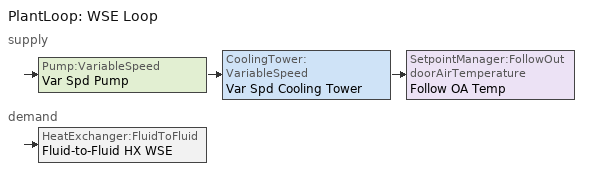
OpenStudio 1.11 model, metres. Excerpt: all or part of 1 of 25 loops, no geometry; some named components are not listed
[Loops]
PlantLoop 'WSE Loop'
 supply: Pump:VariableSpeed 'Var Spd Pump' > CoolingTower:VariableSpeed 'Var Spd Cooling Tower' > SetpointManager:FollowOutdoorAirTemperature 'Follow OA Temp'
 demand: HeatExchanger:FluidToFluid 'Fluid-to-Fluid HX WSE'
[PlantLoop]
WSE Loop: Plant Loop Volume {m3}=Autocalculate; Load Distribution Scheme=Optimal
[Sizing:Plant]
WSE Loop: Loop Type=Heating; Design Loop Exit Temperature {C}=82; Loop Design Temperature Difference {deltaC}=11; Sizing Option=NonCoincident; Zone Timesteps in Averaging Window=1; Coincident Sizing Factor Mode=None
[Pump:VariableSpeed]
Var Spd Pump: Rated Pump Head {Pa}=29890.7
[SetpointManager:FollowOutdoorAirTemperature]
Follow OA Temp: Control Variable=Temperature; Reference Temperature Type=OutdoorAirWetBulb; Offset Temperature Difference {deltaC}=0; Maximum Setpoint Temperature {C}=37.7778; Minimum Setpoint Temperature {C}=5.68434e-14
[CoolingTower:VariableSpeed]
Var Spd Cooling Tower: Model Type=CoolToolsCrossFlow; Design Inlet Air Wet-Bulb Temperature {C}=25.5556; Design Approach Temperature {deltaC}=3.8889; Design Range Temperature {deltaC}=5.5556; Design Water Flow Rate {m3/s}=autosize; Design Air Flow Rate {m3/s}=autosize; Design Fan Power {W}=autosize; Fan Power Ratio Function of Air Flow Rate Ratio Curve=Var Spd Cooling Tower 1 Fan Power Ratio Curve; Minimum Air Flow Rate Ratio=0.2; Fraction of Tower Capacity in Free Convection Regime=0.125; Basin Heater Capacity {W/K}=0; Basin Heater Setpoint Temperature {C}=2; Evaporation Loss Mode=SaturatedExit; Evaporation Loss Factor {percent/K}=0.2; Drift Loss Percent {percent}=0.008; Blowdown Calculation Mode=ConcentrationRatio; Blowdown Concentration Ratio=3; Sizing Factor=1
[Curve:Cubic]
Var Spd Cooling Tower 1 Fan Power Ratio Curve: Coefficient1 Constant=-0.0093; Coefficient2 x=0.0512; Coefficient3 x**2=-0.0838; Coefficient4 x**3=1.0419; Minimum Value of x=0.15; Maximum Value of x=1
